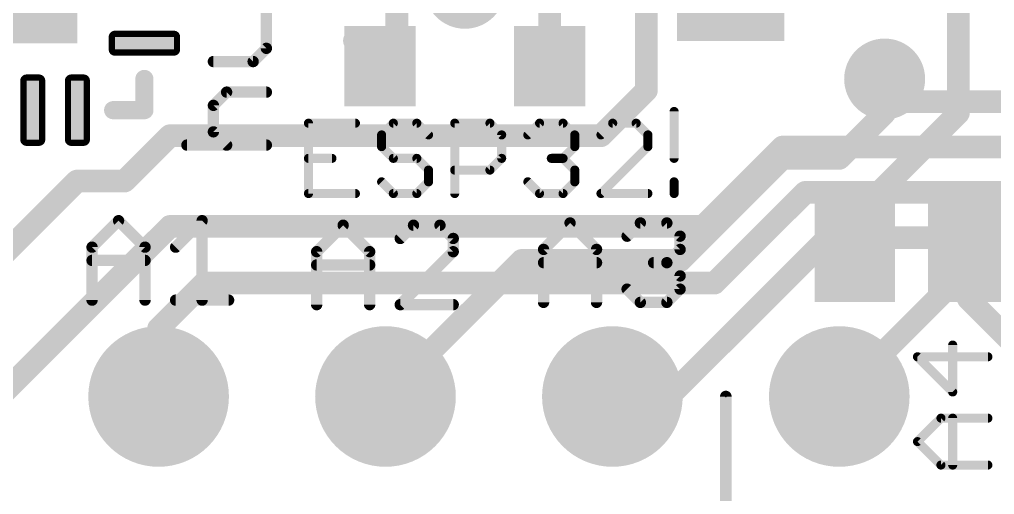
# Model space of a CAD drawing. Extents: x -6.8 to 60.3, y -8.9 to 34.9.
# Drawn here: x 17.49 to 28.41, y 0.17 to 5.49 of the extents above; entities that cross this region are included whole.
import ezdxf

# ---------------------------------------------------------------- set-up
doc = ezdxf.new("R2010")
doc.units = 0
for name, color, linetype in [('1', 12, 'CONTINUOUS'), ('16', 132, 'CONTINUOUS'), ('17', 110, 'CONTINUOUS'), ('18', 110, 'CONTINUOUS'), ('21', 40, 'CONTINUOUS'), ('23', 40, 'CONTINUOUS'), ('47', 253, 'CONTINUOUS')]:
    doc.layers.add(name, color=color, linetype=linetype)

# ---------------------------------------------------------------- blocks, each defined once
blk = doc.blocks.new('RECT128000X44800R50')
at = {"const_width": 0.07}
blk.add_lwpolyline([(0.365, -0.07), (0.365, 0.07, 0.4142), (0.33, 0.105), (-0.33, 0.105, 0.4142), (-0.365, 0.07), (-0.365, -0.07, 0.4142), (-0.33, -0.105), (0.33, -0.105, 0.4142)], format="xyb", close=True, dxfattribs=at)
blk.add_solid([(-0.3475, -0.0875), (0.3475, -0.0875), (-0.3475, 0.0875), (0.3475, 0.0875)])
blk = doc.blocks.new('RECT')
blk.add_solid([(-0.5, -0.5), (0.5, -0.5), (-0.5, 0.5), (0.5, 0.5)])
blk = doc.blocks.new('ROUNDP')
at = {"const_width": 0.5}
blk.add_lwpolyline([(0, -0.25, 1), (0, 0.25, 1), (0, -0.25)], format="xyb", dxfattribs=at)
blk = doc.blocks.new('ROUNDV')
at = {"const_width": 0.5}
blk.add_lwpolyline([(0, -0.25, 1), (0, 0.25, 1), (0, -0.25)], format="xyb", dxfattribs=at)

msp = doc.modelspace()

# ---------------------------------------------------------------- linework, layer by layer
at = {"layer": '1', "const_width": 0.254}
for points in [[(24.511, 4.699), (24.511, 9.017)], [(21.717, 7.62), (21.717, 5.334)], [(23.429, 4.969), (23.429, 6.7666)], [(28.0035, 6.477), (28.0035, 4.445)], [(21.717, 5.334), (21.463, 5.08)], [(21.2425, 5.2555), (21.529, 4.969)], [(21.463, 5.08), (21.463, 5.035)], [(21.463, 5.035), (21.529, 4.969)], [(27.178, 4.826), (27.178, 4.445)], [(24.003, 4.191), (24.511, 4.699)], [(27.178, 4.445), (26.67, 3.937)], [(28.0035, 4.445), (26.844, 3.2855)], [(18.669, 3.683), (19.177, 4.191)], [(19.177, 4.191), (24.003, 4.191)], [(26.035, 3.937), (24.892, 2.794)], [(26.67, 3.937), (26.035, 3.937)], [(16.9418, 2.4892), (18.1356, 3.683)], [(18.1356, 3.683), (18.669, 3.683)], [(26.844, 3.2855), (26.844, 2.93)], [(28.114, 2.93), (28.114, 2.366)], [(23.114, 2.794), (21.59, 1.27)], [(24.892, 2.794), (23.114, 2.794)], [(28.114, 2.366), (29.21, 1.27)]]:
    msp.add_lwpolyline(points, dxfattribs=at)
at = {"layer": '1', "const_width": 0.127}
for points in [[(21.7619, 5.2891, 1), (21.6721, 5.3789)], [(21.2874, 5.3004, 1), (21.1976, 5.2106)], [(21.6535, 5.334, 1), (21.7805, 5.334)], [(21.5265, 5.08, 1), (21.3995, 5.08)], [(21.4181, 5.1249, 1), (21.5079, 5.0351)], [(21.5079, 5.0799, 1), (21.4181, 4.9901)], [(21.3995, 5.035, 1), (21.5265, 5.035)], [(21.4841, 4.9241, 1), (21.5739, 5.0139)], [(21.4841, 4.9241, 1), (21.5739, 5.0139)], [(23.3655, 4.969, 1), (23.4925, 4.969)], [(27.2415, 4.826, 1), (27.1145, 4.826)], [(24.5559, 4.6541, 1), (24.4661, 4.7439)], [(24.4475, 4.699, 1), (24.5745, 4.699)], [(27.1145, 4.445, 1), (27.2415, 4.445)], [(27.2229, 4.4001, 1), (27.1331, 4.4899)], [(27.94, 4.445, 1), (28.067, 4.445)], [(28.0484, 4.4001, 1), (27.9586, 4.4899)], [(19.177, 4.2545, 1), (19.177, 4.1275)], [(19.2219, 4.1461, 1), (19.1321, 4.2359)], [(23.9581, 4.2359, 1), (24.0479, 4.1461)], [(24.003, 4.1275, 1), (24.003, 4.2545)], [(26.035, 4.0005, 1), (26.035, 3.8735)], [(26.0799, 3.8921, 1), (25.9901, 3.9819)], [(26.6251, 3.9819, 1), (26.7149, 3.8921)], [(26.67, 3.8735, 1), (26.67, 4.0005)], [(18.1356, 3.7465, 1), (18.1356, 3.6195)], [(18.1805, 3.6381, 1), (18.0907, 3.7279)], [(18.6241, 3.7279, 1), (18.7139, 3.6381)], [(18.669, 3.6195, 1), (18.669, 3.7465)], [(26.9075, 3.2855, 1), (26.7805, 3.2855)], [(26.7991, 3.3304, 1), (26.8889, 3.2406)], [(28.1775, 2.93, 1), (28.0505, 2.93)], [(26.7805, 2.93, 1), (26.9075, 2.93)], [(23.114, 2.8575, 1), (23.114, 2.7305)], [(23.1589, 2.7491, 1), (23.0691, 2.8389)], [(24.8471, 2.8389, 1), (24.9369, 2.7491)], [(24.892, 2.7305, 1), (24.892, 2.8575)], [(28.1589, 2.4109, 1), (28.0691, 2.3211)], [(28.0505, 2.366, 1), (28.1775, 2.366)], [(21.5451, 1.3149, 1), (21.6349, 1.2251)]]:
    msp.add_lwpolyline(points, format="xyb", dxfattribs=at)
at = {"layer": '16', "const_width": 0.254}
for points in [[(27.432, 4.572), (27.178, 4.826)], [(29.083, 4.572), (27.432, 4.572)], [(25.146, 3.175), (26.035, 4.064)], [(26.035, 4.064), (29.337, 4.064)], [(25.273, 2.54), (26.289, 3.556)], [(26.289, 3.556), (29.591, 3.556)], [(19.177, 3.175), (17.272, 1.27)], [(19.177, 3.175), (25.146, 3.175)], [(26.543, 3.048), (24.765, 1.27)], [(29.845, 3.048), (26.543, 3.048)], [(19.05, 2.032), (19.558, 2.54)], [(19.558, 2.54), (25.273, 2.54)], [(26.67, 1.27), (27.94, 2.54)], [(27.94, 2.54), (30.099, 2.54)], [(19.05, 1.27), (19.05, 2.032)], [(24.765, 1.27), (24.13, 1.27)]]:
    msp.add_lwpolyline(points, dxfattribs=at)
at = {"layer": '16', "const_width": 0.127}
for points in [[(27.2229, 4.8709, 1), (27.1331, 4.7811)], [(27.432, 4.6355, 1), (27.432, 4.5085)], [(27.3871, 4.5271, 1), (27.4769, 4.6169)], [(26.035, 4.1275, 1), (26.035, 4.0005)], [(26.0799, 4.0191, 1), (25.9901, 4.1089)], [(26.289, 3.6195, 1), (26.289, 3.4925)], [(26.3339, 3.5111, 1), (26.2441, 3.6009)], [(19.177, 3.2385, 1), (19.177, 3.1115)], [(19.2219, 3.1301, 1), (19.1321, 3.2199)], [(25.1011, 3.2199, 1), (25.1909, 3.1301)], [(25.146, 3.1115, 1), (25.146, 3.2385)], [(26.543, 3.1115, 1), (26.543, 2.9845)], [(26.5879, 3.0031, 1), (26.4981, 3.0929)], [(19.558, 2.6035, 1), (19.558, 2.4765)], [(19.6029, 2.4951, 1), (19.5131, 2.5849)], [(25.2281, 2.5849, 1), (25.3179, 2.4951)], [(25.273, 2.4765, 1), (25.273, 2.6035)], [(27.94, 2.6035, 1), (27.94, 2.4765)], [(27.9849, 2.4951, 1), (27.8951, 2.5849)], [(19.1135, 2.032, 1), (18.9865, 2.032)], [(19.0051, 2.0769, 1), (19.0949, 1.9871)], [(18.9865, 1.27, 1), (19.1135, 1.27)], [(24.13, 1.3335, 1), (24.13, 1.2065)], [(24.7201, 1.3149, 1), (24.8099, 1.2251)], [(24.765, 1.2065, 1), (24.765, 1.3335)], [(26.6251, 1.3149, 1), (26.7149, 1.2251)]]:
    msp.add_lwpolyline(points, format="xyb", dxfattribs=at)
at = {"layer": '21'}
for points, const_width in [([(20.2565, 5.1698), (20.2565, 5.6147)], 0.127), ([(20.1082, 5.0215), (20.2565, 5.1698)], 0.127), ([(19.6633, 5.0215), (20.1082, 5.0215)], 0.127), ([(18.891, 4.827), (18.891, 4.477)], 0.2032), ([(19.6633, 4.5309), (19.8116, 4.6792)], 0.127), ([(19.8116, 4.6792), (20.2565, 4.6792)], 0.127), ([(19.6633, 4.2343), (19.6633, 4.5309)], 0.127), ([(18.541, 4.477), (18.891, 4.477)], 0.2032), ([(24.8208, 4.4627), (24.8208, 3.9373)], 0.1016), ([(21.2533, 4.3314), (20.7279, 4.3314)], 0.1016), ([(20.7279, 4.3314), (20.7279, 3.5433)], 0.1016), ([(21.6778, 4.3314), (21.5465, 4.2)], 0.1016), ([(21.9405, 4.3314), (21.6778, 4.3314)], 0.1016), ([(22.0719, 4.2), (21.9405, 4.3314)], 0.1016), ([(22.3651, 3.5433), (22.3651, 4.3314)], 0.1016), ([(22.3651, 4.3314), (22.7591, 4.3314)], 0.1016), ([(22.7591, 4.3314), (22.8905, 4.2)], 0.1016), ([(23.1837, 4.2), (23.315, 4.3314)], 0.1016), ([(23.315, 4.3314), (23.5777, 4.3314)], 0.1016), ([(23.5777, 4.3314), (23.709, 4.2)], 0.1016), ([(24.1336, 4.3314), (24.0022, 4.2)], 0.1016), ([(24.3963, 4.3314), (24.1336, 4.3314)], 0.1016), ([(24.5276, 4.2), (24.3963, 4.3314)], 0.1016), ([(19.8116, 4.086), (19.6633, 4.2343)], 0.127), ([(19.3667, 4.086), (20.2565, 4.086)], 0.127), ([(21.5465, 4.2), (21.5465, 4.0687)], 0.1016), ([(22.8905, 4.2), (22.8905, 3.9373)], 0.1016), ([(23.709, 4.2), (23.709, 4.0687)], 0.1016), ([(24.5276, 4.0687), (24.5276, 4.2)], 0.1016), ([(21.5465, 4.0687), (21.6778, 3.9373)], 0.1016), ([(23.709, 4.0687), (23.5777, 3.9373)], 0.1016), ([(24.0022, 3.5433), (24.5276, 4.0687)], 0.1016), ([(20.7279, 3.9373), (20.9906, 3.9373)], 0.1016), ([(21.6778, 3.9373), (21.9405, 3.9373)], 0.1016), ([(21.9405, 3.9373), (22.0719, 3.806)], 0.1016), ([(22.8905, 3.9373), (22.7591, 3.806)], 0.1016), ([(23.5777, 3.9373), (23.4463, 3.9373)], 0.1016), ([(23.5777, 3.9373), (23.709, 3.806)], 0.1016), ([(22.0719, 3.806), (22.0719, 3.6746)], 0.1016), ([(22.7591, 3.806), (22.3651, 3.806)], 0.1016), ([(23.709, 3.806), (23.709, 3.6746)], 0.1016), ([(21.6778, 3.5433), (21.5465, 3.6746)], 0.1016), ([(22.0719, 3.6746), (21.9405, 3.5433)], 0.1016), ([(23.315, 3.5433), (23.1837, 3.6746)], 0.1016), ([(23.709, 3.6746), (23.5777, 3.5433)], 0.1016), ([(24.8208, 3.6746), (24.8208, 3.5433)], 0.1016), ([(20.7279, 3.5433), (21.2533, 3.5433)], 0.1016), ([(21.9405, 3.5433), (21.6778, 3.5433)], 0.1016), ([(23.5777, 3.5433), (23.315, 3.5433)], 0.1016), ([(24.5276, 3.5433), (24.0022, 3.5433)], 0.1016), ([(18.305, 2.9427), (18.6016, 3.2393)], 0.127), ([(18.6016, 3.2393), (18.8982, 2.9427)], 0.127), ([(19.2405, 2.9427), (19.5371, 3.2393)], 0.127), ([(19.5371, 3.2393), (19.5371, 2.3495)], 0.127), ([(23.3596, 2.9173), (23.6562, 3.2139)], 0.127), ([(23.6562, 3.2139), (23.9528, 2.9173)], 0.127), ([(24.2951, 3.0656), (24.4434, 3.2139)], 0.127), ([(24.4434, 3.2139), (24.74, 3.2139)], 0.127), ([(24.74, 3.2139), (24.8883, 3.0656)], 0.127), ([(20.8196, 2.8919), (21.1162, 3.1885)], 0.127), ([(21.1162, 3.1885), (21.4128, 2.8919)], 0.127), ([(21.9034, 3.1885), (21.7551, 3.0402)], 0.127), ([(22.2, 3.1885), (21.9034, 3.1885)], 0.127), ([(22.3483, 3.0402), (22.2, 3.1885)], 0.127), ([(22.3483, 2.8919), (22.3483, 3.0402)], 0.127), ([(24.8883, 3.0656), (24.8883, 2.9173)], 0.127), ([(18.305, 2.3495), (18.305, 2.9427)], 0.127), ([(18.8982, 2.9427), (18.8982, 2.3495)], 0.127), ([(20.8196, 2.2987), (20.8196, 2.8919)], 0.127), ([(21.4128, 2.8919), (21.4128, 2.2987)], 0.127), ([(21.7551, 2.2987), (22.3483, 2.8919)], 0.127), ([(23.3596, 2.3241), (23.3596, 2.9173)], 0.127), ([(23.9528, 2.9173), (23.9528, 2.3241)], 0.127), ([(24.8883, 2.9173), (24.74, 2.769)], 0.127), ([(18.305, 2.7944), (18.8982, 2.7944)], 0.127), ([(20.8196, 2.7436), (21.4128, 2.7436)], 0.127), ([(23.3596, 2.769), (23.9528, 2.769)], 0.127), ([(24.74, 2.769), (24.5917, 2.769)], 0.127), ([(24.74, 2.769), (24.8883, 2.6207)], 0.127), ([(24.8883, 2.6207), (24.8883, 2.4724)], 0.127), ([(24.4434, 2.3241), (24.2951, 2.4724)], 0.127), ([(24.8883, 2.4724), (24.74, 2.3241)], 0.127), ([(19.2405, 2.3495), (19.8337, 2.3495)], 0.127), ([(22.3483, 2.2987), (21.7551, 2.2987)], 0.127), ([(24.74, 2.3241), (24.4434, 2.3241)], 0.127), ([(27.9397, 1.3208), (27.9397, 1.8462)], 0.1016), ([(28.3337, 1.7148), (27.5456, 1.7148)], 0.1016), ([(27.5456, 1.7148), (27.9397, 1.3208)], 0.1016), ([(27.5456, 0.7649), (27.8083, 1.0276)], 0.1016), ([(27.8083, 1.0276), (28.3337, 1.0276)], 0.1016), ([(27.9397, 0.5022), (27.9397, 1.0276)], 0.1016), ([(27.8083, 0.5022), (27.5456, 0.7649)], 0.1016), ([(28.3337, 0.5022), (27.8083, 0.5022)], 0.1016)]:
    msp.add_lwpolyline(points, dxfattribs=dict(at, const_width=const_width))
for points, const_width in [([(20.2248, 5.1698, 1), (20.2883, 5.1698)], 0.0635), ([(20.279, 5.1474, 1), (20.234, 5.1923)], 0.0635), ([(19.6633, 5.0533, 1), (19.6633, 4.9898)], 0.0635), ([(20.0858, 5.044, 1), (20.1307, 4.9991)], 0.0635), ([(20.1082, 4.9898, 1), (20.1082, 5.0533)], 0.0635), ([(18.9418, 4.827, 1), (18.8402, 4.827)], 0.1016), ([(19.8116, 4.7109, 1), (19.8116, 4.6474)], 0.0635), ([(19.8341, 4.6567, 1), (19.7892, 4.7016)], 0.0635), ([(20.2565, 4.6474, 1), (20.2565, 4.7109)], 0.0635), ([(19.6951, 4.5309, 1), (19.6316, 4.5309)], 0.0635), ([(19.6409, 4.5534, 1), (19.6858, 4.5084)], 0.0635), ([(18.541, 4.5278, 1), (18.541, 4.4262)], 0.1016), ([(18.8402, 4.477, 1), (18.9418, 4.477)], 0.1016), ([(18.891, 4.4262, 1), (18.891, 4.5278)], 0.1016), ([(24.8462, 4.4627, 1), (24.7954, 4.4627)], 0.0508), ([(20.7279, 4.3568, 1), (20.7279, 4.306)], 0.0508), ([(20.7533, 4.3314, 1), (20.7025, 4.3314)], 0.0508), ([(21.2533, 4.306, 1), (21.2533, 4.3568)], 0.0508), ([(21.6778, 4.3568, 1), (21.6778, 4.306)], 0.0508), ([(21.6958, 4.3134, 1), (21.6599, 4.3493)], 0.0508), ([(21.9585, 4.3493, 1), (21.9226, 4.3134)], 0.0508), ([(21.9405, 4.306, 1), (21.9405, 4.3568)], 0.0508), ([(22.3905, 4.3314, 1), (22.3397, 4.3314)], 0.0508), ([(22.3651, 4.3568, 1), (22.3651, 4.306)], 0.0508), ([(22.7771, 4.3493, 1), (22.7412, 4.3134)], 0.0508), ([(22.7591, 4.306, 1), (22.7591, 4.3568)], 0.0508), ([(23.315, 4.3568, 1), (23.315, 4.306)], 0.0508), ([(23.333, 4.3134, 1), (23.297, 4.3493)], 0.0508), ([(23.5957, 4.3493, 1), (23.5597, 4.3134)], 0.0508), ([(23.5777, 4.306, 1), (23.5777, 4.3568)], 0.0508), ([(24.1336, 4.3568, 1), (24.1336, 4.306)], 0.0508), ([(24.1515, 4.3134, 1), (24.1156, 4.3493)], 0.0508), ([(24.4142, 4.3493, 1), (24.3783, 4.3134)], 0.0508), ([(24.3963, 4.306, 1), (24.3963, 4.3568)], 0.0508), ([(19.6316, 4.2343, 1), (19.6951, 4.2343)], 0.0635), ([(19.6858, 4.2568, 1), (19.6409, 4.2119)], 0.0635), ([(19.3667, 4.1178, 1), (19.3667, 4.0543)], 0.0635), ([(20.2565, 4.0543, 1), (20.2565, 4.1178)], 0.0635), ([(21.5719, 4.2, 1), (21.5211, 4.2)], 0.0508), ([(21.5285, 4.218, 1), (21.5645, 4.1821)], 0.0508), ([(22.0539, 4.1821, 1), (22.0898, 4.218)], 0.0508), ([(22.9159, 4.2, 1), (22.8651, 4.2)], 0.0508), ([(22.8725, 4.1821, 1), (22.9084, 4.218)], 0.0508), ([(23.1657, 4.218, 1), (23.2016, 4.1821)], 0.0508), ([(23.7344, 4.2, 1), (23.6836, 4.2)], 0.0508), ([(23.6911, 4.1821, 1), (23.727, 4.218)], 0.0508), ([(23.9843, 4.218, 1), (24.0202, 4.1821)], 0.0508), ([(24.553, 4.2, 1), (24.5022, 4.2)], 0.0508), ([(24.5097, 4.1821, 1), (24.5456, 4.218)], 0.0508), ([(19.7892, 4.0636, 1), (19.8341, 4.1085)], 0.0635), ([(21.5645, 4.0866, 1), (21.5285, 4.0507)], 0.0508), ([(21.5211, 4.0687, 1), (21.5719, 4.0687)], 0.0508), ([(23.6836, 4.0687, 1), (23.7344, 4.0687)], 0.0508), ([(23.727, 4.0507, 1), (23.6911, 4.0866)], 0.0508), ([(24.5022, 4.0687, 1), (24.553, 4.0687)], 0.0508), ([(24.5456, 4.0507, 1), (24.5097, 4.0866)], 0.0508), ([(20.7279, 3.9627, 1), (20.7279, 3.9119)], 0.0508), ([(20.9906, 3.9119, 1), (20.9906, 3.9627)], 0.0508), ([(21.6778, 3.9627, 1), (21.6778, 3.9119)], 0.0508), ([(21.6599, 3.9194, 1), (21.6958, 3.9553)], 0.0508), ([(21.9585, 3.9553, 1), (21.9226, 3.9194)], 0.0508), ([(21.9405, 3.9119, 1), (21.9405, 3.9627)], 0.0508), ([(22.8651, 3.9373, 1), (22.9159, 3.9373)], 0.0508), ([(22.9084, 3.9194, 1), (22.8725, 3.9553)], 0.0508), ([(23.4463, 3.9627, 1), (23.4463, 3.9119)], 0.0508), ([(23.5957, 3.9553, 1), (23.5597, 3.9194)], 0.0508), ([(23.5597, 3.9553, 1), (23.5957, 3.9194)], 0.0508), ([(23.5777, 3.9119, 1), (23.5777, 3.9627)], 0.0508), ([(24.7954, 3.9373, 1), (24.8462, 3.9373)], 0.0508), ([(22.0973, 3.806, 1), (22.0465, 3.806)], 0.0508), ([(22.0539, 3.788, 1), (22.0898, 3.824)], 0.0508), ([(22.3651, 3.8314, 1), (22.3651, 3.7806)], 0.0508), ([(22.7412, 3.824, 1), (22.7771, 3.788)], 0.0508), ([(22.7591, 3.7806, 1), (22.7591, 3.8314)], 0.0508), ([(23.7344, 3.806, 1), (23.6836, 3.806)], 0.0508), ([(23.6911, 3.788, 1), (23.727, 3.824)], 0.0508), ([(21.5645, 3.6926, 1), (21.5285, 3.6567)], 0.0508), ([(22.0898, 3.6567, 1), (22.0539, 3.6926)], 0.0508), ([(23.2016, 3.6926, 1), (23.1657, 3.6567)], 0.0508), ([(23.727, 3.6567, 1), (23.6911, 3.6926)], 0.0508), ([(24.8462, 3.6746, 1), (24.7954, 3.6746)], 0.0508), ([(22.0465, 3.6746, 1), (22.0973, 3.6746)], 0.0508), ([(23.6836, 3.6746, 1), (23.7344, 3.6746)], 0.0508), ([(20.7279, 3.5687, 1), (20.7279, 3.5179)], 0.0508), ([(20.7025, 3.5433, 1), (20.7533, 3.5433)], 0.0508), ([(21.2533, 3.5179, 1), (21.2533, 3.5687)], 0.0508), ([(21.6778, 3.5687, 1), (21.6778, 3.5179)], 0.0508), ([(21.6599, 3.5253, 1), (21.6958, 3.5613)], 0.0508), ([(21.9226, 3.5613, 1), (21.9585, 3.5253)], 0.0508), ([(21.9405, 3.5179, 1), (21.9405, 3.5687)], 0.0508), ([(22.3397, 3.5433, 1), (22.3905, 3.5433)], 0.0508), ([(23.315, 3.5687, 1), (23.315, 3.5179)], 0.0508), ([(23.297, 3.5253, 1), (23.333, 3.5613)], 0.0508), ([(23.5597, 3.5613, 1), (23.5957, 3.5253)], 0.0508), ([(23.5777, 3.5179, 1), (23.5777, 3.5687)], 0.0508), ([(24.0022, 3.5687, 1), (24.0022, 3.5179)], 0.0508), ([(23.9843, 3.5613, 1), (24.0202, 3.5253)], 0.0508), ([(24.5276, 3.5179, 1), (24.5276, 3.5687)], 0.0508), ([(24.7954, 3.5433, 1), (24.8462, 3.5433)], 0.0508), ([(18.624, 3.2617, 1), (18.5791, 3.2168)], 0.0635), ([(18.624, 3.2168, 1), (18.5791, 3.2617)], 0.0635), ([(19.5688, 3.2393, 1), (19.5053, 3.2393)], 0.0635), ([(19.5595, 3.2168, 1), (19.5146, 3.2617)], 0.0635), ([(23.6786, 3.2363, 1), (23.6337, 3.1914)], 0.0635), ([(23.6786, 3.1914, 1), (23.6337, 3.2363)], 0.0635), ([(24.4434, 3.2456, 1), (24.4434, 3.1821)], 0.0635), ([(24.4658, 3.1914, 1), (24.4209, 3.2363)], 0.0635), ([(24.7624, 3.2363, 1), (24.7175, 3.1914)], 0.0635), ([(24.74, 3.1821, 1), (24.74, 3.2456)], 0.0635), ([(21.1386, 3.2109, 1), (21.0937, 3.166)], 0.0635), ([(21.1386, 3.166, 1), (21.0937, 3.2109)], 0.0635), ([(21.9034, 3.2202, 1), (21.9034, 3.1567)], 0.0635), ([(21.9258, 3.166, 1), (21.8809, 3.2109)], 0.0635), ([(22.2224, 3.2109, 1), (22.1775, 3.166)], 0.0635), ([(22.2, 3.1567, 1), (22.2, 3.2202)], 0.0635), ([(21.7326, 3.0626, 1), (21.7776, 3.0177)], 0.0635), ([(22.38, 3.0402, 1), (22.3165, 3.0402)], 0.0635), ([(22.3258, 3.0177, 1), (22.3707, 3.0626)], 0.0635), ([(24.2726, 3.088, 1), (24.3176, 3.0431)], 0.0635), ([(24.92, 3.0656, 1), (24.8565, 3.0656)], 0.0635), ([(24.8658, 3.0431, 1), (24.9107, 3.088)], 0.0635), ([(18.3367, 2.9427, 1), (18.2732, 2.9427)], 0.0635), ([(18.2825, 2.9651, 1), (18.3274, 2.9202)], 0.0635), ([(18.9299, 2.9427, 1), (18.8664, 2.9427)], 0.0635), ([(18.8757, 2.9202, 1), (18.9206, 2.9651)], 0.0635), ([(19.218, 2.9651, 1), (19.263, 2.9202)], 0.0635), ([(20.8513, 2.8919, 1), (20.7878, 2.8919)], 0.0635), ([(21.4445, 2.8919, 1), (21.381, 2.8919)], 0.0635), ([(22.3707, 2.8694, 1), (22.3258, 2.9143)], 0.0635), ([(23.3913, 2.9173, 1), (23.3278, 2.9173)], 0.0635), ([(23.3371, 2.9397, 1), (23.382, 2.8948)], 0.0635), ([(23.9845, 2.9173, 1), (23.921, 2.9173)], 0.0635), ([(23.9303, 2.8948, 1), (23.9752, 2.9397)], 0.0635), ([(24.8565, 2.9173, 1), (24.92, 2.9173)], 0.0635), ([(24.9107, 2.8948, 1), (24.8658, 2.9397)], 0.0635), ([(18.305, 2.8261, 1), (18.305, 2.7626)], 0.0635), ([(18.8982, 2.7626, 1), (18.8982, 2.8261)], 0.0635), ([(20.7971, 2.9143, 1), (20.842, 2.8694)], 0.0635), ([(21.3903, 2.8694, 1), (21.4352, 2.9143)], 0.0635), ([(22.3165, 2.8919, 1), (22.38, 2.8919)], 0.0635), ([(20.8196, 2.7753, 1), (20.8196, 2.7118)], 0.0635), ([(21.4128, 2.7118, 1), (21.4128, 2.7753)], 0.0635), ([(23.3596, 2.8007, 1), (23.3596, 2.7372)], 0.0635), ([(23.9528, 2.7372, 1), (23.9528, 2.8007)], 0.0635), ([(24.5917, 2.8007, 1), (24.5917, 2.7372)], 0.0635), ([(24.7624, 2.7914, 1), (24.7175, 2.7465)], 0.0635), ([(24.7175, 2.7914, 1), (24.7624, 2.7465)], 0.0635), ([(24.74, 2.7372, 1), (24.74, 2.8007)], 0.0635), ([(24.92, 2.6207, 1), (24.8565, 2.6207)], 0.0635), ([(24.8658, 2.5982, 1), (24.9107, 2.6431)], 0.0635), ([(24.3176, 2.4948, 1), (24.2726, 2.4499)], 0.0635), ([(24.9107, 2.4499, 1), (24.8658, 2.4948)], 0.0635), ([(19.2405, 2.3813, 1), (19.2405, 2.3177)], 0.0635), ([(19.8337, 2.3177, 1), (19.8337, 2.3813)], 0.0635), ([(24.8565, 2.4724, 1), (24.92, 2.4724)], 0.0635), ([(18.2732, 2.3495, 1), (18.3367, 2.3495)], 0.0635), ([(18.8664, 2.3495, 1), (18.9299, 2.3495)], 0.0635), ([(19.5053, 2.3495, 1), (19.5688, 2.3495)], 0.0635), ([(20.7878, 2.2987, 1), (20.8513, 2.2987)], 0.0635), ([(21.381, 2.2987, 1), (21.4445, 2.2987)], 0.0635), ([(21.7326, 2.3212, 1), (21.7776, 2.2762)], 0.0635), ([(21.7551, 2.3305, 1), (21.7551, 2.267)], 0.0635), ([(22.3483, 2.267, 1), (22.3483, 2.3305)], 0.0635), ([(23.3278, 2.3241, 1), (23.3913, 2.3241)], 0.0635), ([(23.921, 2.3241, 1), (23.9845, 2.3241)], 0.0635), ([(24.4434, 2.3559, 1), (24.4434, 2.2923)], 0.0635), ([(24.4209, 2.3016, 1), (24.4658, 2.3466)], 0.0635), ([(24.7175, 2.3466, 1), (24.7624, 2.3016)], 0.0635), ([(24.74, 2.2923, 1), (24.74, 2.3559)], 0.0635), ([(27.9651, 1.8462, 1), (27.9143, 1.8462)], 0.0508), ([(27.5456, 1.7402, 1), (27.5456, 1.6894)], 0.0508), ([(27.5636, 1.7328, 1), (27.5277, 1.6969)], 0.0508), ([(28.3337, 1.6894, 1), (28.3337, 1.7402)], 0.0508), ([(27.9143, 1.3208, 1), (27.9651, 1.3208)], 0.0508), ([(27.9217, 1.3028, 1), (27.9576, 1.3388)], 0.0508), ([(27.8083, 1.053, 1), (27.8083, 1.0022)], 0.0508), ([(27.8263, 1.0096, 1), (27.7904, 1.0456)], 0.0508), ([(27.9651, 1.0276, 1), (27.9143, 1.0276)], 0.0508), ([(28.3337, 1.0022, 1), (28.3337, 1.053)], 0.0508), ([(27.5636, 0.7829, 1), (27.5277, 0.747)], 0.0508), ([(27.5277, 0.7829, 1), (27.5636, 0.747)], 0.0508), ([(27.8083, 0.5276, 1), (27.8083, 0.4768)], 0.0508), ([(28.3337, 0.4768, 1), (28.3337, 0.5276)], 0.0508), ([(27.7904, 0.4843, 1), (27.8263, 0.5202)], 0.0508), ([(27.9143, 0.5022, 1), (27.9651, 0.5022)], 0.0508)]:
    msp.add_lwpolyline(points, format="xyb", dxfattribs=dict(at, const_width=const_width))
at = {"layer": '23'}
msp.add_point((25.4, 1.27), dxfattribs=at)
at = {"layer": '47', "const_width": 0.13}
msp.add_lwpolyline([(25.4, 1.27), (25.4, -8.808)], dxfattribs=at)
at = {"layer": '47', "const_width": 0.065}
msp.add_lwpolyline([(25.4325, 1.27, 1), (25.3675, 1.27)], format="xyb", dxfattribs=at)

# ---------------------------------------------------------------- block references
at = {"layer": '1'}
for p, xscale, yscale in [((16.891, 6.477), 2.5, 2.5), ((21.529, 4.969), 0.8, 0.9), ((23.429, 4.969), 0.8, 0.9)]:
    msp.add_blockref('RECT', p, dxfattribs=dict(at, xscale=xscale, yscale=yscale))
at = {"layer": '1', "xscale": 1.2, "yscale": 0.9}
for p, rotation in [((25.454, 5.7), 180), ((26.844, 2.93), 270), ((28.114, 2.93), 270)]:
    msp.add_blockref('RECT', p, dxfattribs=dict(at, rotation=rotation))
at = {"layer": '1'}
msp.add_blockref('RECT128000X44800R50', (18.891, 5.227), dxfattribs=at)
at = {"layer": '1', "rotation": 90}
for p in [(17.641, 4.477), (18.141, 4.477)]:
    msp.add_blockref('RECT128000X44800R50', p, dxfattribs=at)
at = {"layer": '17', "xscale": 1.5748, "yscale": 1.5748, "rotation": 270}
for p in [(19.05, 1.27), (19.05, 1.27), (21.59, 1.27), (21.59, 1.27), (24.13, 1.27), (24.13, 1.27), (26.67, 1.27), (26.67, 1.27)]:
    msp.add_blockref('ROUNDP', p, dxfattribs=at)
at = {"layer": '18', "xscale": 0.9064, "yscale": 0.9064}
for p in [(22.479, 5.842), (22.479, 5.842), (27.178, 4.826), (27.178, 4.826)]:
    msp.add_blockref('ROUNDV', p, dxfattribs=at)

doc.saveas('drawing.dxf')
